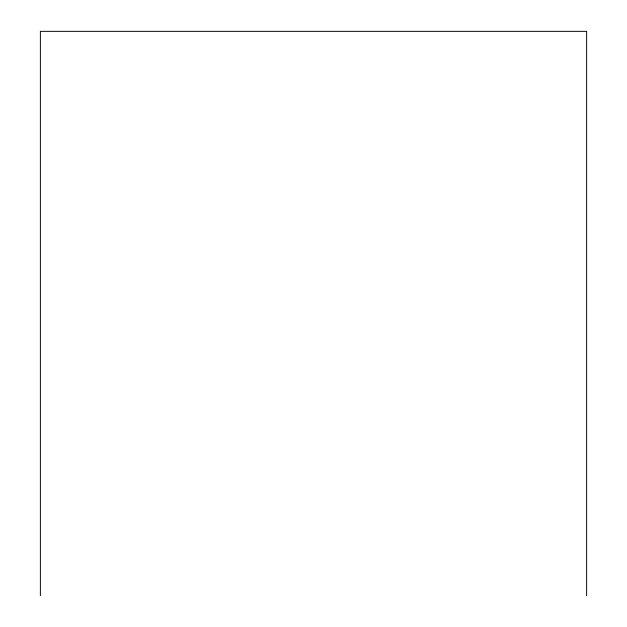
<?xml version="1.0" encoding="UTF-8"?>
<svg xmlns="http://www.w3.org/2000/svg" width="627" height="627" viewBox="0 0 627 627"><rect width="100%" height="100%" fill="white"/><g stroke="black" fill="none" stroke-linecap="round" stroke-linejoin="round"><path stroke-width="0.94" d="M586.621 595.65L586.621 31.35L40.379 31.35L40.379 595.65"/></g></svg>
